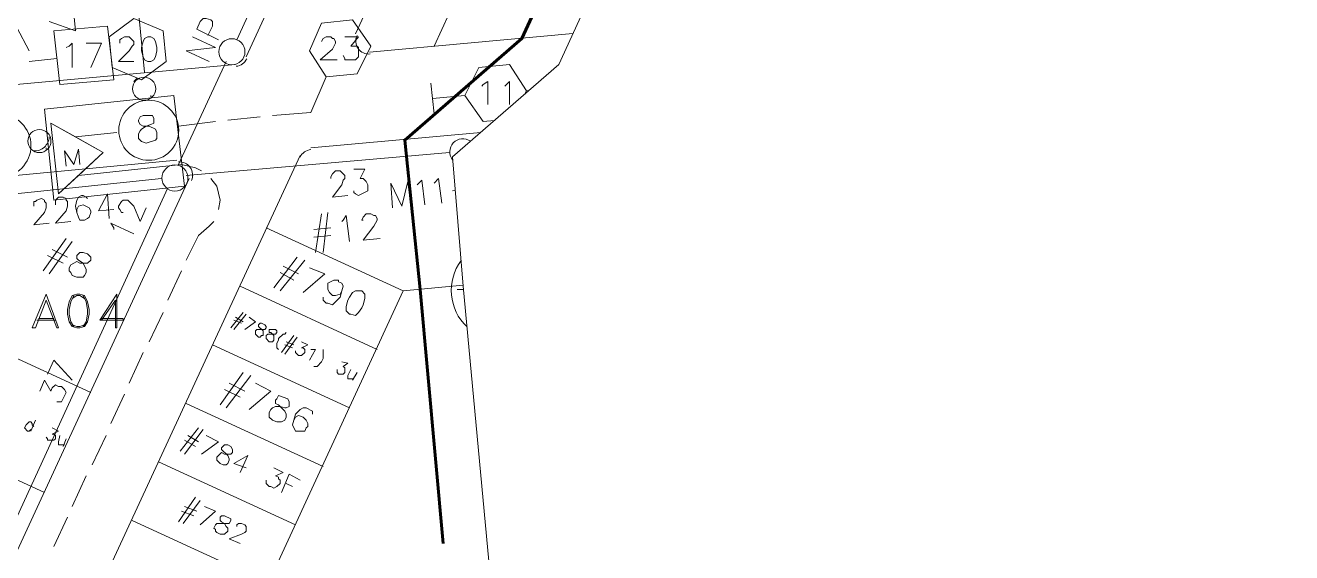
# Model space of a CAD drawing. Header units: millimetres. Extents: x 3.6 to 37.8, y 0.6 to 28.7.
# Drawn here: x 19.891 to 23.321, y 10.602 to 12.03 of the extents above; entities that cross this region are included whole.
import ezdxf

# ---------------------------------------------------------------- set-up
doc = ezdxf.new("R2010")
doc.units = ezdxf.units.MM
for name, color, linetype in [('PDF_0', 7, 'Continuous'), ('PDF_S45$BOUNDARY-NODE', 3, 'Continuous'), ('PDF_S45$NAME-ROAD', 7, 'Continuous'), ('PDF_S45$Passives-Highleg', 7, 'Continuous'), ('PDF_S45$Passives-Splt2way', 7, 'Continuous'), ('PDF_S45$Passives-TapOffs', 7, 'Continuous'), ('PDF_S45$POLE', 7, 'Continuous'), ('PDF_S45$strand', 7, 'Continuous'), ('PDF_S45$Symbols-EndOfLine', 7, 'Continuous'), ('PDF_S45$Symbols-SelfTerminating', 7, 'Continuous')]:
    doc.layers.add(name, color=color, linetype=linetype)
for name, color, linetype, true_color in [('PDF_S45$Actives-Amplifier', 92, 'Continuous', 0x00b800), ('PDF_S45$Cable-565', 23, 'Continuous', 0xdd8a6e), ('PDF_S45$LOTS', 254, 'Continuous', 0xdcdcdc), ('PDF_S45$ROAD', 8, 'Continuous', 0x808080), ('PDF_S45$SDU', 157, 'Continuous', 0x396472)]:
    doc.layers.add(name, color=color, linetype=linetype, true_color=true_color)

msp = doc.modelspace()

# ---------------------------------------------------------------- linework, layer by layer
at = {"layer": 'PDF_0', "lineweight": 9}
msp.add_lwpolyline([(26.1102, 20.8184), (22.987, 14.0424), (22.1863, 13.7755), (21.9612, 13.2876), (21.3357, 11.9241), (21.048, 11.6739), (21.0772, 11.3236), (21.244, 9.5348), (20.1723, 9.4139), (20.0639, 9.1804), (19.5927, 9.1387), (19.551, 9.0428), (19.4051, 8.73), (19.3634, 8.6424), (19.6219, 8.5215), (20.0347, 8.5674), (19.7637, 7.9586), (18.7921, 5.7694)], dxfattribs=at)
at = {"layer": 'PDF_S45$Actives-Amplifier', "lineweight": 13}
for points in [[(19.943, 11.8032), (20.2932, 11.8407), (20.3224, 11.5947), (19.968, 11.5572)], [(20.2098, 11.7865), (20.2349, 11.7865), (20.239, 11.7782), (20.239, 11.7656), (20.2307, 11.7615), (20.2182, 11.7573), (20.2057, 11.749), (20.2015, 11.7448), (20.1973, 11.7365), (20.1973, 11.724), (20.2057, 11.7156), (20.2182, 11.7114), (20.2432, 11.7198), (20.2474, 11.724), (20.2474, 11.7406), (20.2432, 11.749), (20.2265, 11.7573), (20.2098, 11.7573), (20.2015, 11.7615), (20.1973, 11.7698), (20.1973, 11.774), (20.2015, 11.7823)], [(20.0264, 11.7281), (20.139, 11.7406), (20.0264, 11.7281), (20.1014, 11.6864), (20.0347, 11.6239), (19.9805, 11.5738), (19.9597, 11.7656)], [(19.9597, 11.7656), (20.1014, 11.6864), (19.9805, 11.5738)], [(20.0347, 11.6239), (20.3141, 11.6531)], [(19.9471, 11.3028), (19.9805, 11.2111), (19.9763, 11.2111), (19.9471, 11.2861), (19.918, 11.2111), (19.9096, 11.2111)], [(20.0305, 11.3028), (20.0389, 11.3028), (20.0514, 11.2986), (20.0597, 11.2819), (20.0639, 11.2611), (20.0639, 11.2486), (20.0597, 11.2277), (20.0514, 11.2152), (20.0389, 11.2111), (20.0305, 11.2111), (20.018, 11.2152), (20.0097, 11.2277), (20.0055, 11.2486), (20.0055, 11.2611), (20.0097, 11.2819), (20.018, 11.2986)]]:
    msp.add_lwpolyline(points, close=True, dxfattribs=at)
for points in [[(20.0014, 11.6489), (19.9972, 11.6906), (20.0222, 11.6531), (20.0347, 11.6948), (20.0389, 11.6531)], [(20.0222, 11.2152), (20.0139, 11.2277), (20.0097, 11.2486), (20.0097, 11.2611), (20.0139, 11.2819), (20.0222, 11.2986)], [(20.018, 11.2903), (20.0305, 11.2986), (20.0389, 11.2986), (20.0514, 11.2903)], [(20.0472, 11.2986), (20.0556, 11.2819), (20.0597, 11.2611), (20.0597, 11.2486), (20.0556, 11.2277), (20.0472, 11.2152)], [(20.0973, 11.2361), (20.1556, 11.2361), (20.1556, 11.2319), (20.0931, 11.2319), (20.139, 11.3028), (20.139, 11.2111), (20.1348, 11.2111), (20.1348, 11.2861), (20.0973, 11.2319)], [(19.9722, 11.2319), (19.9221, 11.2319)], [(19.968, 11.2361), (19.9263, 11.2361)], [(20.0514, 11.2194), (20.0389, 11.2152), (20.0305, 11.2152), (20.018, 11.2194)]]:
    msp.add_lwpolyline(points, dxfattribs=at)
msp.add_circle((20.2252, 11.7462), 0.0813, dxfattribs=at)
at = {"layer": 'PDF_S45$BOUNDARY-NODE', "lineweight": 60}
msp.add_lwpolyline([(21.023, 10.6273), (20.9604, 11.3153), (20.9187, 11.7198), (21.2356, 11.995), (21.4816, 12.5287)], dxfattribs=at)
at = {"layer": 'PDF_S45$Cable-565', "lineweight": 13}
for points in [[(19.9763, 11.9408), (19.9013, 11.9324)], [(20.7061, 11.8907), (20.6644, 11.7948), (20.5601, 11.7865)], [(21.2547, 11.8537), (21.2481, 11.8532)], [(20.4058, 11.7698), (20.3058, 11.7573)], [(20.5268, 11.7823), (20.4392, 11.774)], [(20.3141, 11.6531), (20.3516, 11.6447), (20.3683, 11.6364)], [(20.3933, 11.6155), (20.41, 11.5947), (20.4183, 11.5572), (20.4142, 11.5321)], [(20.3266, 11.3945), (20.36, 11.4613), (20.3892, 11.4863), (20.4017, 11.4988)], [(20.2766, 11.2861), (20.3141, 11.3653)], [(20.2265, 11.1735), (20.2641, 11.2528)], [(20.1723, 11.0609), (20.2098, 11.1443)], [(20.1223, 10.9525), (20.1598, 11.0318)], [(20.0722, 10.8399), (20.1098, 10.9192)], [(20.018, 10.7274), (20.0556, 10.8108)], [(19.968, 10.6189), (20.0055, 10.6982)]]:
    msp.add_lwpolyline(points, dxfattribs=at)
at = {"layer": 'PDF_S45$LOTS', "lineweight": 0}
for points in [[(21.8528, 13.3377), (21.2356, 11.995)], [(20.9979, 11.9741), (21.1439, 12.291)], [(18.5836, 12.0951), (20.1807, 12.241), (20.214, 11.9033)], [(20.9604, 11.3153), (20.9187, 11.7198)], [(20.5434, 11.4821), (20.9145, 11.3111)], [(21.0769, 11.3264), (20.9145, 11.3111), (19.9255, 9.1681)], [(20.4725, 11.3236), (20.8437, 11.1527)], [(19.697, 11.2069), (20.0681, 11.0359)], [(20.3975, 11.1652), (20.7686, 10.9942)], [(20.3266, 11.0067), (20.6977, 10.8358)], [(19.5719, 10.9359), (19.943, 10.7649)], [(20.2515, 10.8483), (20.6227, 10.6773)], [(20.1807, 10.6898), (20.5518, 10.5189)]]:
    msp.add_lwpolyline(points, dxfattribs=at)
at = {"layer": 'PDF_S45$NAME-ROAD', "lineweight": 9}
msp.add_lwpolyline([(19.8429, 11.9533), (19.8679, 12.0242), (19.9013, 11.9616)], dxfattribs=at)
at = {"layer": 'PDF_S45$Passives-Highleg', "lineweight": 9}
for points in [[(20.1932, 11.8866), (20.1848, 11.8782)], [(20.1848, 11.8782), (20.1932, 11.8824)], [(20.2307, 11.8365), (20.2307, 11.8407)], [(19.9471, 11.6948), (19.9471, 11.6989)]]:
    msp.add_lwpolyline(points, close=True, dxfattribs=at)
for centre in [(20.2127, 11.8588), (19.9291, 11.717)]:
    msp.add_circle(centre, 0.0313, dxfattribs=at)
msp.add_arc((19.9159, 11.7302), 0.0397, 266.9872, 356.9872, dxfattribs=at)
at = {"layer": 'PDF_S45$Passives-Splt2way', "lineweight": 9}
msp.add_circle((19.8207, 11.7045), 0.0855, dxfattribs=at)
at = {"layer": 'PDF_S45$Passives-TapOffs', "lineweight": 9}
for points in [[(20.1181, 11.9992), (20.1848, 12.0492), (20.2641, 12.0158), (20.2724, 11.9324), (20.2057, 11.8824), (20.1265, 11.9158)], [(20.7895, 11.8991), (20.7061, 11.8907), (20.6602, 11.9616), (20.6935, 12.0367), (20.7769, 12.045), (20.827, 11.9741)], [(19.968, 12.0158), (20.1139, 12.0283), (20.1306, 11.8824), (19.9847, 11.8699)], [(20.2224, 11.9992), (20.2307, 11.9992), (20.239, 11.995), (20.2432, 11.9867), (20.2474, 11.97), (20.2474, 11.9616), (20.2432, 11.945), (20.239, 11.9366), (20.2307, 11.9324), (20.2224, 11.9324), (20.214, 11.9366), (20.2098, 11.945), (20.2057, 11.9616), (20.2057, 11.97), (20.2098, 11.9867), (20.214, 11.995)]]:
    msp.add_lwpolyline(points, close=True, dxfattribs=at)
for points in [[(20.0014, 11.97), (20.0097, 11.9741), (20.018, 11.9825), (20.018, 11.9158)], [(20.0556, 11.9825), (20.0973, 11.9825), (20.0681, 11.9158)], [(20.1473, 11.9825), (20.1473, 11.9908), (20.1515, 11.995), (20.1598, 11.9992), (20.1723, 11.9992), (20.1848, 11.9867), (20.1848, 11.9783), (20.1807, 11.9741), (20.1723, 11.9616), (20.1431, 11.9324), (20.1848, 11.9324)], [(20.6935, 11.9867), (20.6977, 11.995), (20.7061, 11.9992), (20.7186, 11.9992), (20.7227, 11.995), (20.7269, 11.995), (20.7311, 11.9867), (20.7311, 11.9825), (20.7227, 11.9658), (20.6894, 11.9366), (20.7352, 11.9366)], [(20.7561, 11.9992), (20.7936, 11.9992), (20.7728, 11.9741), (20.7895, 11.9741), (20.7936, 11.97), (20.7936, 11.945), (20.7853, 11.9366), (20.7561, 11.9366), (20.7561, 11.9408), (20.7519, 11.9491)], [(21.1618, 11.7729), (21.1314, 11.7698), (21.0813, 11.8407), (21.1189, 11.9158), (21.2023, 11.9241), (21.2481, 11.8532), (21.2443, 11.8446)], [(21.1272, 11.8657), (21.1314, 11.8699), (21.1439, 11.8782), (21.1439, 11.8157)], [(21.1898, 11.8657), (21.2023, 11.8782), (21.2023, 11.8157)]]:
    msp.add_lwpolyline(points, dxfattribs=at)
at = {"layer": 'PDF_S45$POLE', "lineweight": 0}
for points in [[(20.4142, 11.9908), (20.3558, 12.02), (20.3641, 12.0409), (20.3725, 12.0492), (20.3808, 12.0492), (20.3933, 12.045), (20.3975, 12.0409), (20.3975, 12.0283), (20.385, 12.0033)], [(20.3892, 11.9324), (20.3266, 11.9616), (20.4058, 11.97), (20.3433, 11.9992)], [(20.8854, 11.5363), (20.8812, 11.603), (20.9104, 11.5405), (20.9271, 11.6072), (20.9354, 11.5405)], [(20.9521, 11.5989), (20.9646, 11.6114), (20.9729, 11.5446)], [(20.9979, 11.603), (21.0105, 11.6155), (21.0188, 11.5488)], [(19.9138, 11.5405), (19.9138, 11.553), (19.918, 11.553), (19.9221, 11.5572), (19.9346, 11.5613), (19.943, 11.5572), (19.943, 11.553), (19.9471, 11.5488), (19.9471, 11.5363), (19.943, 11.5238), (19.9138, 11.4904), (19.9555, 11.4946)], [(19.9722, 11.5446), (19.9722, 11.5572), (19.9805, 11.5655), (19.993, 11.5655), (20.0014, 11.5613), (20.0014, 11.5572), (20.0055, 11.553), (20.0055, 11.5405), (20.0014, 11.528), (19.9722, 11.4946), (20.0139, 11.4988)], [(20.0305, 11.5238), (20.0264, 11.5405), (20.0305, 11.5572), (20.0347, 11.5655), (20.0431, 11.5697), (20.0472, 11.5697), (20.0556, 11.5655), (20.0597, 11.5613)], [(20.1306, 11.5321), (20.0889, 11.528), (20.1139, 11.5738), (20.1181, 11.5071)], [(21.0556, 11.5828), (21.048, 11.5822)]]:
    msp.add_lwpolyline(points, dxfattribs=at)
msp.add_lwpolyline([(20.0305, 11.5321), (20.0347, 11.5405), (20.0472, 11.5446), (20.0639, 11.5363), (20.0681, 11.528), (20.0681, 11.5238), (20.0639, 11.5113), (20.0597, 11.5071), (20.0514, 11.5029), (20.0389, 11.5029), (20.0347, 11.5113), (20.0305, 11.5238)], close=True, dxfattribs=at)
for centre in [(20.4504, 11.9589), (20.2961, 11.6169)]:
    msp.add_circle(centre, 0.0354, dxfattribs=at)
msp.add_arc((21.0759, 11.6878), 0.0354, 53.739, 220.0088, dxfattribs=at)
at = {"layer": 'PDF_S45$ROAD', "lineweight": 0}
for points in [[(21.1314, 13.3377), (20.4892, 11.945)], [(20.7853, 12.0075), (21.4024, 13.3377)], [(21.3743, 12.0082), (20.8228, 11.9575)], [(20.46, 11.9241), (18.9047, 11.7823), (18.7587, 11.749)], [(21.1247, 11.7406), (20.6644, 11.6989)], [(20.3016, 11.6656), (18.9422, 11.5363), (17.8998, 11.3236)], [(20.6352, 11.6781), (19.4384, 9.0928)], [(17.6996, 5.9154), (20.3349, 11.6155)]]:
    msp.add_lwpolyline(points, dxfattribs=at)
for centre, start, end in [((20.8215, 11.9881), 155.1873, 275.2955), ((20.4587, 11.9547), 275.2953, 335.1875), ((20.6672, 11.6586), 95.2953, 155.1875), ((20.3086, 11.6253), 335.1873, 95.2955)]:
    msp.add_arc(centre, 0.0354, start, end, dxfattribs=at)
at = {"layer": 'PDF_S45$SDU', "lineweight": 0}
for points in [[(20.0222, 12.0617), (20.0264, 12.0158), (19.9555, 12.0409)], [(20.6769, 11.4154), (20.6935, 11.5196)], [(20.6977, 11.4154), (20.7102, 11.5238)], [(20.7478, 11.4988), (20.7519, 11.5029), (20.7603, 11.5155), (20.7686, 11.4446)], [(20.8061, 11.5029), (20.802, 11.5029), (20.8061, 11.5113), (20.8145, 11.5196), (20.827, 11.5196), (20.8353, 11.5155), (20.8395, 11.5155), (20.8437, 11.5071), (20.8437, 11.5029), (20.8353, 11.4863), (20.8061, 11.4487), (20.852, 11.4529)], [(20.7186, 11.4821), (20.6727, 11.4779)], [(20.7186, 11.4613), (20.6727, 11.4571)], [(19.9388, 11.3653), (20.0014, 11.4529)], [(19.9555, 11.357), (20.018, 11.4446)], [(20.0055, 11.4029), (19.9638, 11.4237)], [(19.993, 11.3862), (19.9513, 11.407)], [(20.5643, 11.3195), (20.6268, 11.4029)], [(20.581, 11.3111), (20.6477, 11.3945)], [(20.6185, 11.3403), (20.581, 11.3612)], [(20.631, 11.357), (20.5893, 11.3779)], [(20.6602, 11.3737), (20.7019, 11.357), (20.6435, 11.307)], [(20.7478, 11.3111), (20.7436, 11.2945), (20.7227, 11.2736), (20.7102, 11.2778), (20.7061, 11.2778), (20.6977, 11.2861), (20.6977, 11.2945)], [(20.4475, 11.2111), (20.4809, 11.2528)], [(20.4559, 11.2069), (20.4892, 11.2486)], [(20.4767, 11.2236), (20.4559, 11.2319)], [(20.4809, 11.2277), (20.46, 11.2403)], [(20.4976, 11.2403), (20.5142, 11.2277), (20.4851, 11.2069)], [(20.5768, 11.1527), (20.5726, 11.1569), (20.5726, 11.1694), (20.5768, 11.1777), (20.5768, 11.1819), (20.5893, 11.1944), (20.5935, 11.1944), (20.5976, 11.1986)], [(20.5851, 11.1443), (20.6185, 11.1902)], [(20.5935, 11.1402), (20.6268, 11.186)], [(20.6143, 11.1569), (20.5935, 11.1652)], [(20.6185, 11.1652), (20.5976, 11.1735)], [(20.6393, 11.1735), (20.656, 11.1652), (20.6393, 11.1569), (20.6435, 11.1569), (20.6477, 11.1527), (20.6477, 11.1443), (20.6393, 11.136), (20.631, 11.136), (20.6227, 11.1443), (20.6227, 11.1485)], [(20.6644, 11.1527), (20.6769, 11.1527), (20.6602, 11.1235)], [(20.6977, 11.1527), (20.6977, 11.1277), (20.6935, 11.1193), (20.681, 11.1068), (20.6727, 11.1068)], [(20.7478, 11.1193), (20.7644, 11.1152), (20.7519, 11.1068), (20.7561, 11.1026), (20.7561, 11.0901), (20.7519, 11.086), (20.7394, 11.086), (20.7352, 11.0901), (20.7352, 11.0985)], [(20.4183, 11.0026), (20.4809, 11.0901)], [(20.435, 10.9942), (20.5017, 11.0818)], [(20.7811, 11.0735), (20.7644, 11.0735), (20.7644, 11.0818), (20.7728, 11.0985)], [(20.7769, 11.0693), (20.7895, 11.0901)], [(20.4851, 11.0401), (20.4434, 11.0609)], [(20.5142, 11.0609), (20.5559, 11.0401), (20.4976, 10.9901)], [(20.4725, 11.0234), (20.4308, 11.0443)], [(20.6185, 10.9609), (20.6227, 10.9776), (20.6352, 10.9901), (20.6435, 10.9942), (20.6519, 10.9942), (20.6685, 10.9859), (20.6685, 10.9776)], [(19.9055, 10.9359), (19.9013, 10.9317), (19.8971, 10.9317), (19.8888, 10.94), (19.8929, 10.9484), (19.9013, 10.9567), (19.9055, 10.9567), (19.9096, 10.9525), (19.9096, 10.9484), (19.9138, 10.9442)], [(19.9055, 10.9317), (19.918, 10.9609)], [(19.9638, 10.94), (19.9805, 10.9317), (19.9638, 10.9233), (19.968, 10.9233), (19.9722, 10.9192), (19.9722, 10.9108), (19.968, 10.9067), (19.9513, 10.9067), (19.9513, 10.9108), (19.9471, 10.915)], [(19.9972, 10.8942), (19.9805, 10.8942), (19.9805, 10.9025), (19.9847, 10.9192)], [(19.993, 10.89), (20.0014, 10.9108)], [(20.3099, 10.8775), (20.36, 10.94)], [(20.3224, 10.8691), (20.3725, 10.9359)], [(20.36, 10.9025), (20.3308, 10.9192)], [(20.3808, 10.9192), (20.4142, 10.9025), (20.3683, 10.8691)], [(20.3516, 10.89), (20.3224, 10.9067)], [(20.4892, 10.8316), (20.4559, 10.8441), (20.4934, 10.865), (20.4725, 10.8191)], [(20.5643, 10.8316), (20.5893, 10.8191), (20.5685, 10.8108), (20.5768, 10.8066), (20.5768, 10.8024), (20.581, 10.7982), (20.581, 10.7899), (20.5726, 10.7816), (20.5643, 10.7774), (20.5559, 10.7816), (20.5518, 10.7816), (20.5434, 10.7899), (20.5434, 10.7982)], [(20.5851, 10.7649), (20.606, 10.8149), (20.6352, 10.7982)], [(20.6143, 10.7816), (20.5976, 10.7899)], [(20.3058, 10.6857), (20.3516, 10.7524)], [(20.3183, 10.6815), (20.3641, 10.744)], [(20.3475, 10.7023), (20.3141, 10.7149)], [(20.3558, 10.7149), (20.3224, 10.7274)], [(20.3766, 10.7274), (20.4058, 10.7149), (20.3641, 10.6773)], [(20.4642, 10.6732), (20.4642, 10.6773), (20.4684, 10.6815), (20.4767, 10.6815), (20.4851, 10.6773), (20.4892, 10.6732), (20.4892, 10.6606), (20.4851, 10.6565), (20.4767, 10.6523), (20.4434, 10.6398), (20.4725, 10.6273)]]:
    msp.add_lwpolyline(points, dxfattribs=at)
for points in [[(20.0472, 11.4154), (20.0597, 11.4112), (20.0681, 11.4029), (20.0681, 11.3945), (20.0597, 11.3862), (20.0389, 11.3862), (20.0305, 11.3904), (20.0139, 11.382), (20.0097, 11.3737), (20.0097, 11.3653), (20.0139, 11.3612), (20.018, 11.3528), (20.0305, 11.3487), (20.0472, 11.3487), (20.0514, 11.3528), (20.0556, 11.3612), (20.0556, 11.3695), (20.0472, 11.3862), (20.0347, 11.3945), (20.0305, 11.3987), (20.0305, 11.407), (20.0389, 11.4154)], [(20.7436, 11.3028), (20.7311, 11.2986), (20.7227, 11.2986), (20.7144, 11.307), (20.7102, 11.3153), (20.7102, 11.332), (20.7269, 11.3403), (20.7394, 11.3403), (20.7394, 11.3362), (20.7478, 11.332), (20.7519, 11.3236), (20.7478, 11.3111)], [(20.7853, 11.3111), (20.802, 11.3111), (20.8103, 11.3028), (20.8103, 11.2903), (20.8061, 11.2736), (20.802, 11.2653), (20.7936, 11.2528), (20.7853, 11.2444), (20.7728, 11.2486), (20.7686, 11.2486), (20.7603, 11.2569), (20.7603, 11.2694), (20.7644, 11.2861), (20.7686, 11.2945), (20.7769, 11.307)], [(20.5309, 11.2236), (20.5393, 11.2194), (20.5434, 11.2152), (20.5434, 11.2111), (20.5393, 11.2069), (20.5184, 11.2069), (20.5142, 11.2027), (20.5142, 11.1944), (20.5226, 11.186), (20.5268, 11.186), (20.5309, 11.1902), (20.5351, 11.1902), (20.5351, 11.2027), (20.5226, 11.2152), (20.5226, 11.2194), (20.5268, 11.2236)], [(20.5518, 11.2069), (20.5685, 11.2069), (20.5726, 11.2027), (20.5726, 11.1986), (20.5685, 11.1944), (20.5476, 11.1944), (20.5434, 11.1902), (20.5434, 11.1819), (20.5518, 11.1735), (20.5601, 11.1735), (20.5643, 11.1777), (20.5643, 11.1902), (20.5559, 11.1986), (20.5518, 11.1986)], [(20.5768, 11.0276), (20.6018, 11.0192), (20.606, 11.0109), (20.606, 10.9984), (20.5976, 10.9942), (20.5935, 10.9942), (20.581, 10.9984), (20.5685, 10.9984), (20.5601, 10.9942), (20.5559, 10.9901), (20.5518, 10.9817), (20.5518, 10.9692), (20.5601, 10.9609), (20.5726, 10.9567), (20.5851, 10.9567), (20.5935, 10.9609), (20.5976, 10.9692), (20.5976, 10.9776), (20.5935, 10.9859), (20.5768, 11.0026), (20.5685, 11.0067), (20.5685, 11.0151), (20.5726, 11.0192)], [(20.6227, 10.9692), (20.631, 10.9734), (20.6435, 10.9692), (20.6519, 10.9609), (20.656, 10.9525), (20.656, 10.9442), (20.6519, 10.94), (20.6477, 10.9317), (20.6227, 10.9317), (20.6143, 10.9484), (20.6185, 10.9609)], [(20.4392, 10.8942), (20.4475, 10.89), (20.4517, 10.8816), (20.4517, 10.8733), (20.4475, 10.8691), (20.4308, 10.8691), (20.4225, 10.8733), (20.41, 10.8608), (20.41, 10.8525), (20.4183, 10.8441), (20.4267, 10.8399), (20.435, 10.8399), (20.4392, 10.8441), (20.4434, 10.8525), (20.4434, 10.8566), (20.4392, 10.865), (20.4225, 10.8816), (20.4225, 10.8858), (20.4308, 10.8942)], [(20.4308, 10.7023), (20.4475, 10.694), (20.4475, 10.6898), (20.4434, 10.6815), (20.41, 10.6815), (20.4058, 10.6773), (20.4017, 10.669), (20.4058, 10.6648), (20.4058, 10.6606), (20.41, 10.6565), (20.4183, 10.6523), (20.4308, 10.6523), (20.4392, 10.6606), (20.4392, 10.669), (20.435, 10.6732), (20.4308, 10.6815), (20.4225, 10.6857), (20.4183, 10.6898), (20.4183, 10.6982), (20.4225, 10.7023)]]:
    msp.add_lwpolyline(points, close=True, dxfattribs=at)
at = {"layer": 'PDF_S45$strand', "color": 254, "lineweight": 0, "true_color": 0xdcdcdc}
for points in [[(20.7769, 12.6747), (20.4642, 11.9908)], [(20.435, 11.9324), (20.3058, 11.6531)], [(21.0396, 11.6864), (20.3266, 11.6239)], [(20.2599, 11.6155), (18.8296, 11.4654)], [(20.2766, 11.5905), (19.7887, 10.5272)]]:
    msp.add_lwpolyline(points, dxfattribs=at)
at = {"layer": 'PDF_S45$strand', "lineweight": 0}
for points in [[(20.7186, 11.6155), (20.7186, 11.6197), (20.7227, 11.628), (20.7311, 11.6364), (20.7436, 11.6364), (20.7561, 11.6239), (20.7561, 11.6155), (20.7519, 11.6114), (20.7478, 11.5989), (20.7227, 11.5655), (20.7644, 11.5697)], [(20.7811, 11.6406), (20.8103, 11.6406), (20.7978, 11.6155), (20.8061, 11.6155), (20.8145, 11.6072), (20.8186, 11.5989), (20.8186, 11.5822), (20.7936, 11.5697), (20.7853, 11.5738), (20.7811, 11.578), (20.7811, 11.5822)], [(20.1556, 11.5238), (20.1515, 11.5238), (20.1473, 11.5321), (20.1431, 11.5363), (20.1431, 11.5405), (20.1515, 11.553), (20.1556, 11.5572), (20.1682, 11.5572), (20.1848, 11.5405), (20.2015, 11.4988), (20.2182, 11.5363)], [(20.1306, 11.4779), (20.1306, 11.4821), (20.1223, 11.4946), (20.1848, 11.4654)], [(19.9513, 11.086), (19.968, 11.1235), (20.018, 11.0693)], [(19.9305, 11.0401), (19.943, 11.0693), (19.9597, 11.0401), (19.9638, 11.0484), (19.9722, 11.0568), (19.9805, 11.0526), (19.9888, 11.0526), (19.9972, 11.0443), (20.0014, 11.0359), (19.9888, 11.0109), (19.9763, 11.0109)]]:
    msp.add_lwpolyline(points, dxfattribs=at)
at = {"layer": 'PDF_S45$Symbols-EndOfLine', "color": 15, "lineweight": 0, "true_color": 0x954a4a}
msp.add_lwpolyline([(21.078, 11.3153), (21.0605, 11.3153)], dxfattribs=at)
msp.add_arc((21.1801, 11.3125), 0.1355, 143.3746, 226.8424, dxfattribs=at)
at = {"layer": 'PDF_S45$Symbols-SelfTerminating', "lineweight": 9}
for points in [[(20.9979, 11.7907), (20.9896, 11.8741)], [(20.9938, 11.8324), (21.0813, 11.8407)]]:
    msp.add_lwpolyline(points, dxfattribs=at)

doc.saveas('drawing.dxf')
